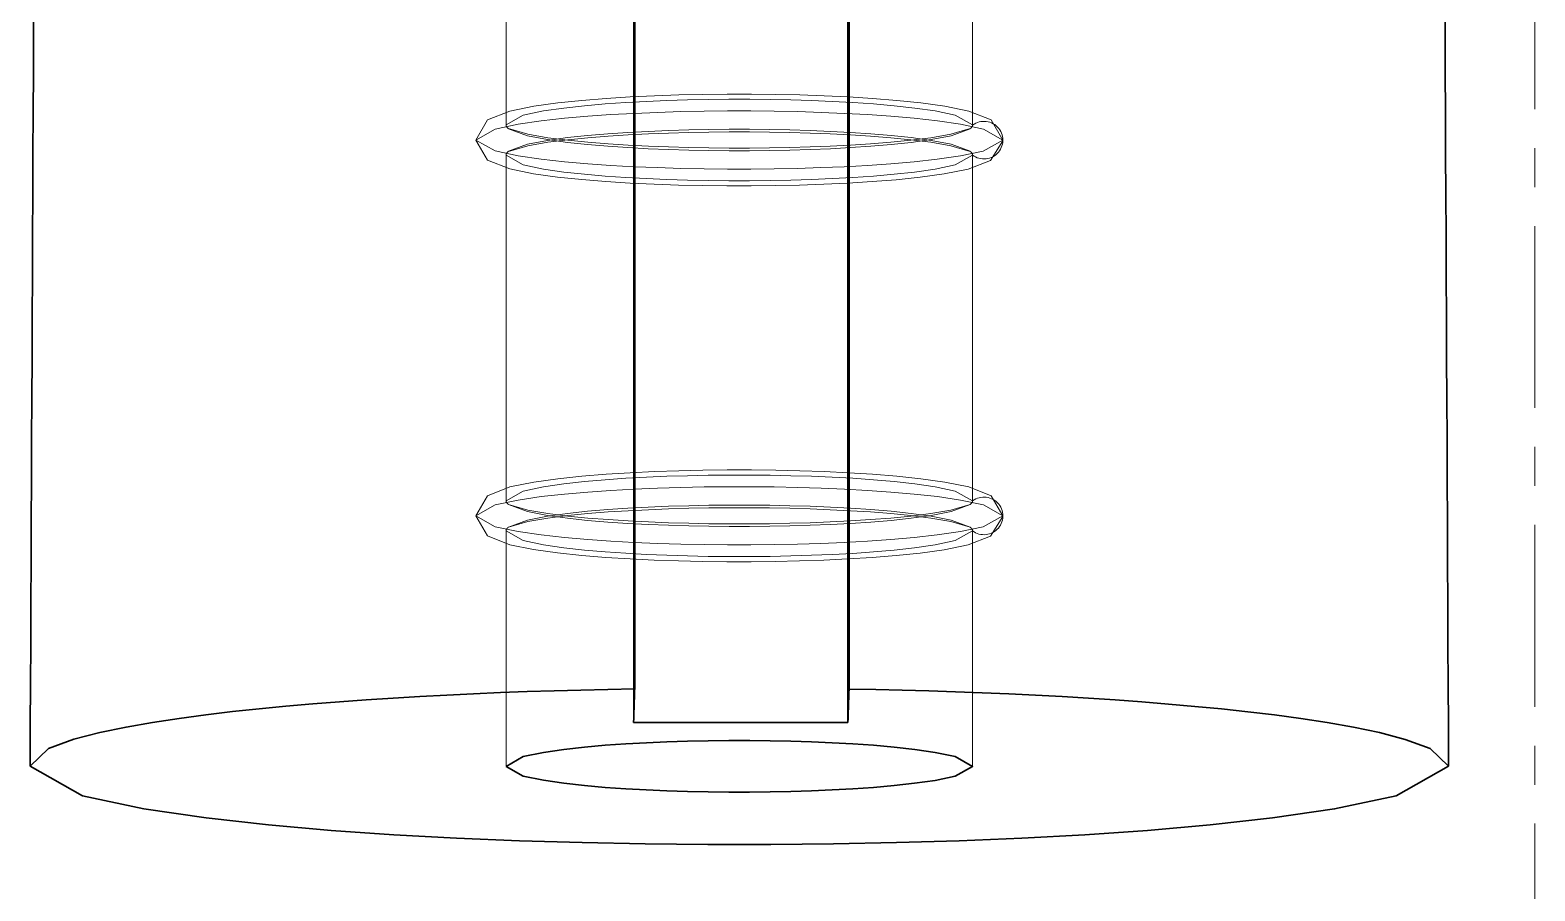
# Model space of a CAD drawing. Header units: millimetres. Extents: x 10 to 410, y 10 to 287.
# Drawn here: x 103.71 to 109.5, y 208.54 to 211.85 of the extents above; entities that cross this region are included whole.
import ezdxf

# ---------------------------------------------------------------- set-up
doc = ezdxf.new("R2010")
doc.units = ezdxf.units.MM
doc.linetypes.add('CENTER', pattern=[1.15, 0.7, -0.15, 0.15, -0.15])
doc.linetypes.add('DASHED', pattern=[0.75, 0.5, -0.25])
for name, color, linetype, lineweight in [('CENTER', 4, 'CENTER', 13), ('HIDDEN', 8, 'DASHED', 18), ('VISIBLE', 7, 'CONTINUOUS', 35)]:
    doc.layers.add(name, color=color, linetype=linetype, lineweight=lineweight)

msp = doc.modelspace()

# ---------------------------------------------------------------- linework, layer by layer
at = {"layer": 'CENTER'}
msp.add_line((109.5, 169), (109.5, 273), dxfattribs=at)
at = {"layer": 'HIDDEN'}
for points in [[(105.5414, 211.4892), (105.5414, 211.568), (105.5414, 211.6468), (105.5414, 211.7256), (105.5414, 211.8045), (105.5414, 211.8833), (105.5414, 211.9621), (105.5414, 212.0409), (105.5414, 212.1198), (105.5414, 212.1986), (105.5414, 212.2774), (105.5414, 212.3562), (105.5414, 212.435), (105.5414, 212.5139), (105.5414, 212.5927), (105.5414, 212.6715), (105.5414, 212.7503), (105.5414, 212.8292), (105.5414, 212.908), (105.5414, 212.9868), (105.5414, 213.0656), (105.5414, 213.1444), (105.5414, 213.2233), (105.5414, 213.3021)], [(107.3364, 211.4892), (107.3364, 211.568), (107.3364, 211.6468), (107.3364, 211.7256), (107.3364, 211.8045), (107.3364, 211.8833), (107.3364, 211.9621), (107.3364, 212.0409), (107.3364, 212.1198), (107.3364, 212.1986), (107.3364, 212.2774), (107.3364, 212.3562), (107.3364, 212.435), (107.3364, 212.5139), (107.3364, 212.5927), (107.3364, 212.6715), (107.3364, 212.7503), (107.3364, 212.8292), (107.3364, 212.908), (107.3364, 212.9868), (107.3364, 213.0656), (107.3364, 213.1444), (107.3364, 213.2233), (107.3364, 213.3021)], [(106.0321, 209.1894), (106.0321, 209.3498), (106.0321, 209.5101), (106.0321, 209.6705), (106.0321, 209.8309), (106.0321, 209.9913), (106.0321, 210.1516), (106.0321, 210.312), (106.0321, 210.4724), (106.0321, 210.6327), (106.0321, 210.7931), (106.0321, 210.9535), (106.0321, 211.1138), (106.0321, 211.2742), (106.0321, 211.4346), (106.0321, 211.595), (106.0321, 211.7553), (106.0321, 211.9157), (106.0321, 212.0761), (106.0321, 212.2364), (106.0321, 212.3968), (106.0321, 212.5572), (106.0321, 212.7175), (106.0321, 212.8779)], [(105.425, 211.4313), (105.4698, 211.5087), (105.5563, 211.5429), (105.6477, 211.5614), (105.7401, 211.5742), (105.8329, 211.5839), (105.926, 211.5914), (106.0191, 211.5972), (106.1123, 211.6016), (106.2056, 211.6048), (106.2989, 211.6068), (106.3922, 211.6079), (106.4855, 211.6079), (106.5789, 211.6068), (106.6722, 211.6048), (106.7654, 211.6016), (106.8586, 211.5972), (106.9518, 211.5914), (107.0448, 211.5839), (107.1376, 211.5742), (107.2301, 211.5614), (107.3215, 211.5429), (107.4079, 211.5087), (107.4528, 211.4313)], [(105.5414, 211.4892), (105.6078, 211.5266), (105.6855, 211.543), (105.7642, 211.5545), (105.8432, 211.5633), (105.9225, 211.5702), (106.0018, 211.5757), (106.0812, 211.5801), (106.1606, 211.5834), (106.2401, 211.5858), (106.3196, 211.5874), (106.3991, 211.5882), (106.4787, 211.5882), (106.5582, 211.5874), (106.6377, 211.5858), (106.7171, 211.5834), (106.7966, 211.5801), (106.876, 211.5757), (106.9553, 211.5702), (107.0345, 211.5633), (107.1136, 211.5545), (107.1922, 211.543), (107.27, 211.5266), (107.3364, 211.4892)], [(105.425, 211.4313), (105.5, 211.4736), (105.5878, 211.4922), (105.6767, 211.5051), (105.766, 211.5151), (105.8555, 211.5229), (105.9451, 211.5291), (106.0348, 211.534), (106.1245, 211.5377), (106.2143, 211.5405), (106.3041, 211.5423), (106.394, 211.5431), (106.4838, 211.5431), (106.5736, 211.5423), (106.6635, 211.5405), (106.7532, 211.5377), (106.843, 211.534), (106.9327, 211.5291), (107.0223, 211.5229), (107.1118, 211.5151), (107.2011, 211.5051), (107.29, 211.4922), (107.3778, 211.4736), (107.4528, 211.4313)], [(105.5513, 211.4745), (105.5507, 211.475), (105.55, 211.4755), (105.5494, 211.476), (105.5488, 211.4765), (105.5482, 211.477), (105.5476, 211.4776), (105.547, 211.4781), (105.5465, 211.4787), (105.5459, 211.4792), (105.5454, 211.4798), (105.5449, 211.4805), (105.5444, 211.4811), (105.5439, 211.4817), (105.5435, 211.4824), (105.5431, 211.4831), (105.5427, 211.4838), (105.5424, 211.4845), (105.5421, 211.4853), (105.5419, 211.486), (105.5417, 211.4868), (105.5415, 211.4876), (105.5414, 211.4884), (105.5414, 211.4892)], [(107.3271, 211.475), (107.2526, 211.4533), (107.176, 211.4402), (107.0988, 211.4305), (107.0215, 211.4228), (106.944, 211.4166), (106.8663, 211.4116), (106.7887, 211.4077), (106.711, 211.4047), (106.6333, 211.4024), (106.5555, 211.401), (106.4778, 211.4003), (106.4, 211.4003), (106.3222, 211.401), (106.2445, 211.4024), (106.1668, 211.4047), (106.0891, 211.4077), (106.0114, 211.4116), (105.9338, 211.4166), (105.8563, 211.4228), (105.7789, 211.4305), (105.7018, 211.4402), (105.6251, 211.4533), (105.5507, 211.475)], [(105.5507, 211.475), (105.5507, 211.4749), (105.5507, 211.4749), (105.5507, 211.4749), (105.5508, 211.4749), (105.5508, 211.4749), (105.5508, 211.4748), (105.5509, 211.4748), (105.5509, 211.4748), (105.5509, 211.4748), (105.5509, 211.4748), (105.551, 211.4747), (105.551, 211.4747), (105.551, 211.4747), (105.551, 211.4747), (105.5511, 211.4747), (105.5511, 211.4746), (105.5511, 211.4746), (105.5512, 211.4746), (105.5512, 211.4746), (105.5512, 211.4746), (105.5512, 211.4745), (105.5513, 211.4745), (105.5513, 211.4745)], [(105.5507, 211.3877), (105.6251, 211.4094), (105.7018, 211.4224), (105.7789, 211.4322), (105.8563, 211.4399), (105.9338, 211.446), (106.0114, 211.451), (106.0891, 211.4549), (106.1668, 211.458), (106.2445, 211.4602), (106.3222, 211.4616), (106.4, 211.4624), (106.4778, 211.4624), (106.5555, 211.4616), (106.6333, 211.4602), (106.711, 211.458), (106.7887, 211.4549), (106.8663, 211.451), (106.9439, 211.446), (107.0215, 211.4399), (107.0988, 211.4322), (107.176, 211.4224), (107.2526, 211.4094), (107.3271, 211.3877)], [(107.3265, 211.4745), (107.2537, 211.4477), (107.1773, 211.4329), (107.1001, 211.4222), (107.0226, 211.4139), (106.945, 211.4074), (106.8672, 211.4021), (106.7894, 211.398), (106.7115, 211.3948), (106.6337, 211.3925), (106.5558, 211.3909), (106.4778, 211.3902), (106.3999, 211.3902), (106.322, 211.3909), (106.2441, 211.3925), (106.1662, 211.3948), (106.0884, 211.398), (106.0105, 211.4021), (105.9328, 211.4074), (105.8552, 211.4139), (105.7777, 211.4222), (105.7005, 211.4329), (105.624, 211.4477), (105.5513, 211.4745)], [(105.5513, 211.3881), (105.624, 211.415), (105.7005, 211.4298), (105.7777, 211.4405), (105.8552, 211.4487), (105.9328, 211.4553), (106.0105, 211.4605), (106.0884, 211.4647), (106.1662, 211.4679), (106.2441, 211.4702), (106.322, 211.4717), (106.3999, 211.4725), (106.4778, 211.4725), (106.5558, 211.4717), (106.6337, 211.4702), (106.7115, 211.4679), (106.7894, 211.4647), (106.8672, 211.4605), (106.945, 211.4553), (107.0226, 211.4487), (107.1001, 211.4405), (107.1773, 211.4298), (107.2537, 211.415), (107.3265, 211.3881)], [(107.3363, 211.4888), (107.3363, 211.488), (107.3362, 211.4873), (107.336, 211.4865), (107.3358, 211.4857), (107.3356, 211.485), (107.3353, 211.4843), (107.3349, 211.4836), (107.3345, 211.4829), (107.3341, 211.4822), (107.3337, 211.4816), (107.3332, 211.4809), (107.3328, 211.4803), (107.3323, 211.4797), (107.3317, 211.4791), (107.3312, 211.4786), (107.3306, 211.478), (107.3301, 211.4775), (107.3295, 211.477), (107.3289, 211.4764), (107.3283, 211.4759), (107.3277, 211.4755), (107.3271, 211.475), (107.3265, 211.4745)], [(107.3265, 211.4745), (107.3265, 211.4745), (107.3265, 211.4745), (107.3265, 211.4746), (107.3266, 211.4746), (107.3266, 211.4746), (107.3266, 211.4746), (107.3266, 211.4746), (107.3267, 211.4747), (107.3267, 211.4747), (107.3267, 211.4747), (107.3268, 211.4747), (107.3268, 211.4747), (107.3268, 211.4748), (107.3268, 211.4748), (107.3269, 211.4748), (107.3269, 211.4748), (107.3269, 211.4748), (107.327, 211.4749), (107.327, 211.4749), (107.327, 211.4749), (107.327, 211.4749), (107.3271, 211.4749), (107.3271, 211.475)], [(107.4528, 211.4309), (107.4524, 211.4379), (107.4514, 211.4448), (107.4497, 211.4516), (107.4474, 211.4582), (107.4445, 211.4645), (107.4409, 211.4705), (107.4368, 211.4762), (107.4321, 211.4814), (107.427, 211.4861), (107.4215, 211.4904), (107.4155, 211.4941), (107.4093, 211.4972), (107.4027, 211.4996), (107.396, 211.5015), (107.3891, 211.5027), (107.3821, 211.5032), (107.3752, 211.5031), (107.3682, 211.5023), (107.3614, 211.5009), (107.3547, 211.4988), (107.3483, 211.496), (107.3421, 211.4927), (107.3363, 211.4888)], [(107.3364, 211.4892), (107.3364, 211.4892), (107.3364, 211.4892), (107.3364, 211.4891), (107.3364, 211.4891), (107.3364, 211.4891), (107.3364, 211.4891), (107.3364, 211.4891), (107.3364, 211.4891), (107.3364, 211.489), (107.3363, 211.489), (107.3363, 211.489), (107.3363, 211.489), (107.3363, 211.489), (107.3363, 211.489), (107.3363, 211.4889), (107.3363, 211.4889), (107.3363, 211.4889), (107.3363, 211.4889), (107.3363, 211.4889), (107.3363, 211.4889), (107.3363, 211.4889), (107.3363, 211.4888), (107.3363, 211.4888)], [(107.4528, 211.4309), (107.3774, 211.389), (107.2896, 211.3704), (107.2007, 211.3575), (107.1114, 211.3476), (107.022, 211.3397), (106.9324, 211.3335), (106.8427, 211.3286), (106.7529, 211.3249), (106.6632, 211.3222), (106.5734, 211.3204), (106.4836, 211.3195), (106.3937, 211.3195), (106.3039, 211.3204), (106.2141, 211.3222), (106.1244, 211.3249), (106.0346, 211.3287), (105.9449, 211.3336), (105.8554, 211.3398), (105.7659, 211.3476), (105.6766, 211.3575), (105.5878, 211.3705), (105.4999, 211.3891), (105.425, 211.4313)], [(105.425, 211.4313), (105.4697, 211.354), (105.556, 211.3198), (105.6473, 211.3013), (105.7396, 211.2885), (105.8323, 211.2788), (105.9252, 211.2713), (106.0183, 211.2655), (106.1114, 211.2611), (106.2045, 211.2579), (106.2977, 211.2558), (106.3909, 211.2548), (106.4841, 211.2548), (106.5773, 211.2558), (106.6705, 211.2578), (106.7636, 211.261), (106.8567, 211.2653), (106.9497, 211.2711), (107.0426, 211.2785), (107.1353, 211.2882), (107.2277, 211.3009), (107.319, 211.3192), (107.4057, 211.3525), (107.4527, 211.4285)], [(107.3363, 211.3731), (107.3421, 211.3693), (107.3481, 211.366), (107.3544, 211.3632), (107.361, 211.3611), (107.3677, 211.3597), (107.3745, 211.3588), (107.3814, 211.3586), (107.3883, 211.3591), (107.3951, 211.3602), (107.4017, 211.3619), (107.4082, 211.3643), (107.4144, 211.3672), (107.4203, 211.3707), (107.4259, 211.3748), (107.431, 211.3794), (107.4357, 211.3844), (107.4399, 211.3899), (107.4436, 211.3957), (107.4466, 211.4019), (107.4491, 211.4083), (107.451, 211.4149), (107.4522, 211.4217), (107.4527, 211.4285)], [(107.4527, 211.4285), (107.4527, 211.4287), (107.4527, 211.4288), (107.4527, 211.4289), (107.4527, 211.429), (107.4528, 211.4291), (107.4528, 211.4293), (107.4528, 211.4294), (107.4528, 211.4295), (107.4528, 211.4296), (107.4528, 211.4298), (107.4528, 211.4299), (107.4528, 211.43), (107.4528, 211.4301), (107.4528, 211.4302), (107.4528, 211.4304), (107.4528, 211.4305), (107.4528, 211.4306), (107.4528, 211.4307), (107.4528, 211.4308), (107.4528, 211.431), (107.4528, 211.4311), (107.4528, 211.4312), (107.4528, 211.4313)], [(107.4527, 211.4285), (107.4527, 211.4286), (107.4527, 211.4288), (107.4527, 211.4289), (107.4527, 211.429), (107.4528, 211.4291), (107.4528, 211.4292), (107.4528, 211.4293), (107.4528, 211.4294), (107.4528, 211.4295), (107.4528, 211.4296), (107.4528, 211.4297), (107.4528, 211.4298), (107.4528, 211.4299), (107.4528, 211.43), (107.4528, 211.4301), (107.4528, 211.4302), (107.4528, 211.4303), (107.4528, 211.4304), (107.4528, 211.4305), (107.4528, 211.4306), (107.4528, 211.4307), (107.4528, 211.4308), (107.4528, 211.4309)], [(107.4528, 211.4313), (107.4528, 211.4313), (107.4528, 211.4313), (107.4528, 211.4313), (107.4528, 211.4313), (107.4528, 211.4312), (107.4528, 211.4312), (107.4528, 211.4312), (107.4528, 211.4312), (107.4528, 211.4312), (107.4528, 211.4311), (107.4528, 211.4311), (107.4528, 211.4311), (107.4528, 211.4311), (107.4528, 211.4311), (107.4528, 211.4311), (107.4528, 211.431), (107.4528, 211.431), (107.4528, 211.431), (107.4528, 211.431), (107.4528, 211.431), (107.4528, 211.431), (107.4528, 211.4309), (107.4528, 211.4309)], [(105.5414, 211.3735), (105.5414, 211.3743), (105.5415, 211.3751), (105.5417, 211.3758), (105.5419, 211.3766), (105.5421, 211.3774), (105.5424, 211.3781), (105.5427, 211.3788), (105.5431, 211.3795), (105.5435, 211.3802), (105.5439, 211.3809), (105.5444, 211.3816), (105.5449, 211.3822), (105.5454, 211.3828), (105.5459, 211.3834), (105.5465, 211.384), (105.547, 211.3845), (105.5476, 211.3851), (105.5482, 211.3856), (105.5488, 211.3862), (105.5494, 211.3867), (105.55, 211.3872), (105.5507, 211.3877), (105.5513, 211.3881)], [(107.3363, 211.3731), (107.2696, 211.336), (107.1919, 211.3196), (107.1132, 211.3081), (107.0342, 211.2993), (106.955, 211.2924), (106.8757, 211.2869), (106.7963, 211.2826), (106.7169, 211.2793), (106.6374, 211.2768), (106.5579, 211.2753), (106.4784, 211.2745), (106.3989, 211.2745), (106.3194, 211.2753), (106.2399, 211.2768), (106.1605, 211.2793), (106.081, 211.2826), (106.0017, 211.2869), (105.9224, 211.2924), (105.8432, 211.2994), (105.7641, 211.3081), (105.6855, 211.3196), (105.6077, 211.3361), (105.5414, 211.3735)], [(105.5414, 210.0427), (105.5414, 210.1006), (105.5414, 210.1584), (105.5414, 210.2163), (105.5414, 210.2741), (105.5414, 210.332), (105.5414, 210.3899), (105.5414, 210.4477), (105.5414, 210.5056), (105.5414, 210.5634), (105.5414, 210.6213), (105.5414, 210.6792), (105.5414, 210.737), (105.5414, 210.7949), (105.5414, 210.8527), (105.5414, 210.9106), (105.5414, 210.9685), (105.5414, 211.0263), (105.5414, 211.0842), (105.5414, 211.142), (105.5414, 211.1999), (105.5414, 211.2577), (105.5414, 211.3156), (105.5414, 211.3735)], [(105.5513, 211.3881), (105.5513, 211.3881), (105.5512, 211.3881), (105.5512, 211.3881), (105.5512, 211.3881), (105.5512, 211.388), (105.5511, 211.388), (105.5511, 211.388), (105.5511, 211.388), (105.551, 211.388), (105.551, 211.3879), (105.551, 211.3879), (105.551, 211.3879), (105.5509, 211.3879), (105.5509, 211.3879), (105.5509, 211.3878), (105.5509, 211.3878), (105.5508, 211.3878), (105.5508, 211.3878), (105.5508, 211.3878), (105.5507, 211.3877), (105.5507, 211.3877), (105.5507, 211.3877), (105.5507, 211.3877)], [(107.3265, 211.3881), (107.3271, 211.3877), (107.3277, 211.3872), (107.3283, 211.3867), (107.329, 211.3862), (107.3296, 211.3856), (107.3301, 211.3851), (107.3307, 211.3845), (107.3313, 211.384), (107.3318, 211.3834), (107.3324, 211.3828), (107.3329, 211.3822), (107.3334, 211.3816), (107.3338, 211.3809), (107.3343, 211.3802), (107.3347, 211.3795), (107.335, 211.3788), (107.3354, 211.3781), (107.3357, 211.3774), (107.3359, 211.3766), (107.3361, 211.3758), (107.3362, 211.3751), (107.3363, 211.3743), (107.3364, 211.3735)], [(107.3271, 211.3877), (107.3271, 211.3877), (107.327, 211.3877), (107.327, 211.3877), (107.327, 211.3878), (107.327, 211.3878), (107.3269, 211.3878), (107.3269, 211.3878), (107.3269, 211.3878), (107.3268, 211.3879), (107.3268, 211.3879), (107.3268, 211.3879), (107.3268, 211.3879), (107.3267, 211.3879), (107.3267, 211.388), (107.3267, 211.388), (107.3266, 211.388), (107.3266, 211.388), (107.3266, 211.388), (107.3266, 211.3881), (107.3265, 211.3881), (107.3265, 211.3881), (107.3265, 211.3881), (107.3265, 211.3881)], [(107.3364, 211.3735), (107.3364, 211.3734), (107.3364, 211.3734), (107.3364, 211.3734), (107.3364, 211.3734), (107.3364, 211.3734), (107.3364, 211.3734), (107.3364, 211.3734), (107.3364, 211.3733), (107.3364, 211.3733), (107.3363, 211.3733), (107.3363, 211.3733), (107.3363, 211.3733), (107.3363, 211.3733), (107.3363, 211.3732), (107.3363, 211.3732), (107.3363, 211.3732), (107.3363, 211.3732), (107.3363, 211.3732), (107.3363, 211.3732), (107.3363, 211.3732), (107.3363, 211.3731), (107.3363, 211.3731), (107.3363, 211.3731)], [(107.3364, 210.0427), (107.3364, 210.1006), (107.3364, 210.1584), (107.3364, 210.2163), (107.3364, 210.2741), (107.3364, 210.332), (107.3364, 210.3899), (107.3364, 210.4477), (107.3364, 210.5056), (107.3364, 210.5634), (107.3364, 210.6213), (107.3364, 210.6792), (107.3364, 210.737), (107.3364, 210.7949), (107.3364, 210.8527), (107.3364, 210.9106), (107.3364, 210.9685), (107.3364, 211.0263), (107.3364, 211.0842), (107.3364, 211.142), (107.3364, 211.1999), (107.3364, 211.2577), (107.3364, 211.3156), (107.3364, 211.3735)], [(105.425, 209.9849), (105.4698, 210.0623), (105.5563, 210.0964), (105.6477, 210.1149), (105.7401, 210.1277), (105.8329, 210.1374), (105.926, 210.1449), (106.0191, 210.1507), (106.1123, 210.1551), (106.2056, 210.1583), (106.2989, 210.1604), (106.3922, 210.1614), (106.4855, 210.1614), (106.5789, 210.1604), (106.6722, 210.1583), (106.7654, 210.1551), (106.8586, 210.1507), (106.9518, 210.1449), (107.0448, 210.1374), (107.1376, 210.1277), (107.2301, 210.1149), (107.3215, 210.0964), (107.4079, 210.0623), (107.4528, 209.9849)], [(105.5414, 210.0427), (105.6078, 210.0801), (105.6855, 210.0966), (105.7642, 210.1081), (105.8432, 210.1168), (105.9225, 210.1237), (106.0018, 210.1292), (106.0812, 210.1336), (106.1606, 210.1369), (106.2401, 210.1393), (106.3196, 210.1409), (106.3991, 210.1417), (106.4787, 210.1417), (106.5582, 210.1409), (106.6377, 210.1393), (106.7171, 210.1369), (106.7966, 210.1336), (106.876, 210.1292), (106.9553, 210.1237), (107.0345, 210.1168), (107.1136, 210.108), (107.1922, 210.0966), (107.27, 210.0801), (107.3364, 210.0427)], [(105.425, 209.9849), (105.5, 210.0271), (105.5878, 210.0457), (105.6767, 210.0587), (105.766, 210.0686), (105.8555, 210.0764), (105.9451, 210.0826), (106.0348, 210.0875), (106.1245, 210.0913), (106.2143, 210.094), (106.3041, 210.0958), (106.394, 210.0967), (106.4838, 210.0967), (106.5736, 210.0958), (106.6635, 210.094), (106.7532, 210.0913), (106.843, 210.0875), (106.9327, 210.0826), (107.0223, 210.0764), (107.1118, 210.0686), (107.2011, 210.0587), (107.29, 210.0457), (107.3778, 210.0271), (107.4528, 209.9849)], [(105.5513, 210.028), (105.5507, 210.0285), (105.55, 210.029), (105.5494, 210.0295), (105.5488, 210.03), (105.5482, 210.0305), (105.5476, 210.0311), (105.547, 210.0316), (105.5465, 210.0322), (105.5459, 210.0328), (105.5454, 210.0334), (105.5449, 210.034), (105.5444, 210.0346), (105.5439, 210.0353), (105.5435, 210.0359), (105.5431, 210.0366), (105.5427, 210.0373), (105.5424, 210.0381), (105.5421, 210.0388), (105.5419, 210.0396), (105.5417, 210.0403), (105.5415, 210.0411), (105.5414, 210.0419), (105.5414, 210.0427)], [(107.3271, 210.0285), (107.2526, 210.0068), (107.176, 209.9937), (107.0988, 209.984), (107.0215, 209.9763), (106.944, 209.9701), (106.8663, 209.9652), (106.7887, 209.9612), (106.711, 209.9582), (106.6333, 209.956), (106.5555, 209.9545), (106.4778, 209.9538), (106.4, 209.9538), (106.3222, 209.9545), (106.2445, 209.956), (106.1668, 209.9582), (106.0891, 209.9612), (106.0114, 209.9652), (105.9338, 209.9701), (105.8563, 209.9763), (105.7789, 209.984), (105.7018, 209.9937), (105.6251, 210.0068), (105.5507, 210.0285)], [(105.5507, 210.0285), (105.5507, 210.0285), (105.5507, 210.0284), (105.5507, 210.0284), (105.5508, 210.0284), (105.5508, 210.0284), (105.5508, 210.0284), (105.5509, 210.0284), (105.5509, 210.0283), (105.5509, 210.0283), (105.5509, 210.0283), (105.551, 210.0283), (105.551, 210.0283), (105.551, 210.0282), (105.551, 210.0282), (105.5511, 210.0282), (105.5511, 210.0282), (105.5511, 210.0282), (105.5512, 210.0281), (105.5512, 210.0281), (105.5512, 210.0281), (105.5512, 210.0281), (105.5513, 210.0281), (105.5513, 210.028)], [(105.5507, 209.9412), (105.6251, 209.9629), (105.7018, 209.976), (105.7789, 209.9857), (105.8563, 209.9934), (105.9338, 209.9996), (106.0114, 210.0045), (106.0891, 210.0085), (106.1668, 210.0115), (106.2445, 210.0137), (106.3222, 210.0152), (106.4, 210.0159), (106.4778, 210.0159), (106.5555, 210.0152), (106.6333, 210.0137), (106.711, 210.0115), (106.7887, 210.0085), (106.8663, 210.0045), (106.9439, 209.9996), (107.0215, 209.9934), (107.0988, 209.9857), (107.176, 209.976), (107.2526, 209.9629), (107.3271, 209.9412)], [(107.3265, 210.028), (107.2537, 210.0012), (107.1773, 209.9864), (107.1001, 209.9757), (107.0226, 209.9674), (106.945, 209.9609), (106.8672, 209.9556), (106.7894, 209.9515), (106.7115, 209.9483), (106.6337, 209.946), (106.5558, 209.9445), (106.4778, 209.9437), (106.3999, 209.9437), (106.322, 209.9445), (106.2441, 209.946), (106.1662, 209.9483), (106.0884, 209.9515), (106.0105, 209.9556), (105.9328, 209.9609), (105.8552, 209.9674), (105.7777, 209.9757), (105.7005, 209.9864), (105.624, 210.0012), (105.5513, 210.028)], [(105.5513, 209.9417), (105.624, 209.9685), (105.7005, 209.9833), (105.7777, 209.994), (105.8552, 210.0023), (105.9328, 210.0088), (106.0105, 210.0141), (106.0884, 210.0182), (106.1662, 210.0214), (106.2441, 210.0237), (106.322, 210.0252), (106.3999, 210.026), (106.4778, 210.026), (106.5558, 210.0252), (106.6337, 210.0237), (106.7115, 210.0214), (106.7894, 210.0182), (106.8672, 210.0141), (106.945, 210.0088), (107.0226, 210.0023), (107.1001, 209.994), (107.1773, 209.9833), (107.2537, 209.9685), (107.3265, 209.9417)], [(107.3363, 210.0423), (107.3363, 210.0416), (107.3362, 210.0408), (107.336, 210.04), (107.3358, 210.0393), (107.3356, 210.0385), (107.3353, 210.0378), (107.3349, 210.0371), (107.3345, 210.0364), (107.3341, 210.0358), (107.3337, 210.0351), (107.3332, 210.0345), (107.3328, 210.0339), (107.3323, 210.0333), (107.3317, 210.0327), (107.3312, 210.0321), (107.3306, 210.0316), (107.3301, 210.031), (107.3295, 210.0305), (107.3289, 210.03), (107.3283, 210.0295), (107.3277, 210.029), (107.3271, 210.0285), (107.3265, 210.028)], [(107.3265, 210.028), (107.3265, 210.0281), (107.3265, 210.0281), (107.3265, 210.0281), (107.3266, 210.0281), (107.3266, 210.0281), (107.3266, 210.0282), (107.3266, 210.0282), (107.3267, 210.0282), (107.3267, 210.0282), (107.3267, 210.0282), (107.3268, 210.0283), (107.3268, 210.0283), (107.3268, 210.0283), (107.3268, 210.0283), (107.3269, 210.0283), (107.3269, 210.0284), (107.3269, 210.0284), (107.327, 210.0284), (107.327, 210.0284), (107.327, 210.0284), (107.327, 210.0284), (107.3271, 210.0285), (107.3271, 210.0285)], [(107.4528, 209.9844), (107.4524, 209.9914), (107.4514, 209.9983), (107.4497, 210.0051), (107.4474, 210.0117), (107.4445, 210.018), (107.4409, 210.024), (107.4368, 210.0297), (107.4321, 210.0349), (107.427, 210.0397), (107.4215, 210.0439), (107.4155, 210.0476), (107.4093, 210.0507), (107.4027, 210.0532), (107.396, 210.055), (107.3891, 210.0562), (107.3821, 210.0568), (107.3752, 210.0566), (107.3682, 210.0558), (107.3614, 210.0544), (107.3547, 210.0523), (107.3483, 210.0496), (107.3421, 210.0462), (107.3363, 210.0423)], [(107.3364, 210.0427), (107.3364, 210.0427), (107.3364, 210.0427), (107.3364, 210.0427), (107.3364, 210.0426), (107.3364, 210.0426), (107.3364, 210.0426), (107.3364, 210.0426), (107.3364, 210.0426), (107.3364, 210.0426), (107.3363, 210.0426), (107.3363, 210.0425), (107.3363, 210.0425), (107.3363, 210.0425), (107.3363, 210.0425), (107.3363, 210.0425), (107.3363, 210.0425), (107.3363, 210.0424), (107.3363, 210.0424), (107.3363, 210.0424), (107.3363, 210.0424), (107.3363, 210.0424), (107.3363, 210.0424), (107.3363, 210.0423)], [(107.4528, 209.9844), (107.3774, 209.9425), (107.2896, 209.9239), (107.2007, 209.911), (107.1114, 209.9011), (107.022, 209.8933), (106.9324, 209.8871), (106.8427, 209.8822), (106.7529, 209.8784), (106.6632, 209.8757), (106.5734, 209.8739), (106.4836, 209.873), (106.3937, 209.873), (106.3039, 209.8739), (106.2141, 209.8757), (106.1244, 209.8784), (106.0346, 209.8822), (105.9449, 209.8871), (105.8554, 209.8933), (105.7659, 209.9011), (105.6766, 209.911), (105.5878, 209.924), (105.4999, 209.9426), (105.425, 209.9849)], [(105.425, 209.9849), (105.4697, 209.9075), (105.556, 209.8734), (105.6473, 209.8549), (105.7396, 209.842), (105.8323, 209.8323), (105.9252, 209.8248), (106.0183, 209.819), (106.1114, 209.8146), (106.2045, 209.8114), (106.2977, 209.8093), (106.3909, 209.8083), (106.4841, 209.8083), (106.5773, 209.8093), (106.6705, 209.8113), (106.7636, 209.8145), (106.8567, 209.8189), (106.9497, 209.8246), (107.0426, 209.8321), (107.1353, 209.8417), (107.2277, 209.8544), (107.319, 209.8727), (107.4057, 209.906), (107.4527, 209.9821)], [(107.3363, 209.9266), (107.3421, 209.9228), (107.3481, 209.9195), (107.3544, 209.9168), (107.361, 209.9147), (107.3677, 209.9132), (107.3745, 209.9124), (107.3814, 209.9122), (107.3883, 209.9126), (107.3951, 209.9137), (107.4017, 209.9154), (107.4082, 209.9178), (107.4144, 209.9207), (107.4203, 209.9243), (107.4259, 209.9283), (107.431, 209.9329), (107.4357, 209.9379), (107.4399, 209.9434), (107.4436, 209.9492), (107.4466, 209.9554), (107.4491, 209.9618), (107.451, 209.9684), (107.4522, 209.9752), (107.4527, 209.9821)], [(107.4527, 209.9821), (107.4527, 209.9822), (107.4527, 209.9823), (107.4527, 209.9824), (107.4527, 209.9826), (107.4528, 209.9827), (107.4528, 209.9828), (107.4528, 209.9829), (107.4528, 209.983), (107.4528, 209.9832), (107.4528, 209.9833), (107.4528, 209.9834), (107.4528, 209.9835), (107.4528, 209.9836), (107.4528, 209.9838), (107.4528, 209.9839), (107.4528, 209.984), (107.4528, 209.9841), (107.4528, 209.9842), (107.4528, 209.9844), (107.4528, 209.9845), (107.4528, 209.9846), (107.4528, 209.9847), (107.4528, 209.9849)], [(107.4527, 209.9821), (107.4527, 209.9822), (107.4527, 209.9823), (107.4527, 209.9824), (107.4527, 209.9825), (107.4528, 209.9826), (107.4528, 209.9827), (107.4528, 209.9828), (107.4528, 209.9829), (107.4528, 209.983), (107.4528, 209.9831), (107.4528, 209.9832), (107.4528, 209.9833), (107.4528, 209.9834), (107.4528, 209.9835), (107.4528, 209.9836), (107.4528, 209.9837), (107.4528, 209.9838), (107.4528, 209.9839), (107.4528, 209.984), (107.4528, 209.9841), (107.4528, 209.9842), (107.4528, 209.9843), (107.4528, 209.9844)], [(107.4528, 209.9849), (107.4528, 209.9848), (107.4528, 209.9848), (107.4528, 209.9848), (107.4528, 209.9848), (107.4528, 209.9848), (107.4528, 209.9847), (107.4528, 209.9847), (107.4528, 209.9847), (107.4528, 209.9847), (107.4528, 209.9847), (107.4528, 209.9847), (107.4528, 209.9846), (107.4528, 209.9846), (107.4528, 209.9846), (107.4528, 209.9846), (107.4528, 209.9846), (107.4528, 209.9845), (107.4528, 209.9845), (107.4528, 209.9845), (107.4528, 209.9845), (107.4528, 209.9845), (107.4528, 209.9845), (107.4528, 209.9844)], [(105.5414, 209.927), (105.5414, 209.9278), (105.5415, 209.9286), (105.5417, 209.9294), (105.5419, 209.9301), (105.5421, 209.9309), (105.5424, 209.9316), (105.5427, 209.9324), (105.5431, 209.9331), (105.5435, 209.9338), (105.5439, 209.9344), (105.5444, 209.9351), (105.5449, 209.9357), (105.5454, 209.9363), (105.5459, 209.9369), (105.5465, 209.9375), (105.547, 209.9381), (105.5476, 209.9386), (105.5482, 209.9392), (105.5488, 209.9397), (105.5494, 209.9402), (105.55, 209.9407), (105.5507, 209.9412), (105.5513, 209.9417)], [(107.3363, 209.9266), (107.2696, 209.8895), (107.1919, 209.8731), (107.1132, 209.8616), (107.0342, 209.8528), (106.955, 209.8459), (106.8757, 209.8404), (106.7963, 209.8361), (106.7169, 209.8328), (106.6374, 209.8304), (106.5579, 209.8288), (106.4784, 209.828), (106.3989, 209.828), (106.3194, 209.8288), (106.2399, 209.8304), (106.1605, 209.8328), (106.081, 209.8361), (106.0017, 209.8405), (105.9224, 209.846), (105.8432, 209.8529), (105.7641, 209.8617), (105.6855, 209.8731), (105.6077, 209.8896), (105.5414, 209.927)], [(105.5414, 209.0205), (105.5414, 209.0599), (105.5414, 209.0994), (105.5414, 209.1388), (105.5414, 209.1782), (105.5414, 209.2176), (105.5414, 209.257), (105.5414, 209.2964), (105.5414, 209.3358), (105.5414, 209.3752), (105.5414, 209.4146), (105.5414, 209.4541), (105.5414, 209.4935), (105.5414, 209.5329), (105.5414, 209.5723), (105.5414, 209.6117), (105.5414, 209.6511), (105.5414, 209.6905), (105.5414, 209.7299), (105.5414, 209.7693), (105.5414, 209.8088), (105.5414, 209.8482), (105.5414, 209.8876), (105.5414, 209.927)], [(105.5513, 209.9417), (105.5513, 209.9416), (105.5512, 209.9416), (105.5512, 209.9416), (105.5512, 209.9416), (105.5512, 209.9416), (105.5511, 209.9415), (105.5511, 209.9415), (105.5511, 209.9415), (105.551, 209.9415), (105.551, 209.9415), (105.551, 209.9414), (105.551, 209.9414), (105.5509, 209.9414), (105.5509, 209.9414), (105.5509, 209.9414), (105.5509, 209.9413), (105.5508, 209.9413), (105.5508, 209.9413), (105.5508, 209.9413), (105.5507, 209.9413), (105.5507, 209.9413), (105.5507, 209.9412), (105.5507, 209.9412)], [(107.3265, 209.9417), (107.3271, 209.9412), (107.3277, 209.9407), (107.3283, 209.9402), (107.329, 209.9397), (107.3296, 209.9392), (107.3301, 209.9386), (107.3307, 209.9381), (107.3313, 209.9375), (107.3318, 209.9369), (107.3324, 209.9363), (107.3329, 209.9357), (107.3334, 209.9351), (107.3338, 209.9344), (107.3343, 209.9338), (107.3347, 209.9331), (107.335, 209.9324), (107.3354, 209.9316), (107.3357, 209.9309), (107.3359, 209.9301), (107.3361, 209.9294), (107.3362, 209.9286), (107.3363, 209.9278), (107.3364, 209.927)], [(107.3271, 209.9412), (107.3271, 209.9412), (107.327, 209.9413), (107.327, 209.9413), (107.327, 209.9413), (107.327, 209.9413), (107.3269, 209.9413), (107.3269, 209.9413), (107.3269, 209.9414), (107.3268, 209.9414), (107.3268, 209.9414), (107.3268, 209.9414), (107.3268, 209.9414), (107.3267, 209.9415), (107.3267, 209.9415), (107.3267, 209.9415), (107.3266, 209.9415), (107.3266, 209.9415), (107.3266, 209.9416), (107.3266, 209.9416), (107.3265, 209.9416), (107.3265, 209.9416), (107.3265, 209.9416), (107.3265, 209.9417)], [(107.3364, 209.927), (107.3364, 209.927), (107.3364, 209.927), (107.3364, 209.9269), (107.3364, 209.9269), (107.3364, 209.9269), (107.3364, 209.9269), (107.3364, 209.9269), (107.3364, 209.9269), (107.3364, 209.9269), (107.3363, 209.9268), (107.3363, 209.9268), (107.3363, 209.9268), (107.3363, 209.9268), (107.3363, 209.9268), (107.3363, 209.9268), (107.3363, 209.9267), (107.3363, 209.9267), (107.3363, 209.9267), (107.3363, 209.9267), (107.3363, 209.9267), (107.3363, 209.9267), (107.3363, 209.9266), (107.3363, 209.9266)], [(107.3364, 209.0205), (107.3364, 209.0599), (107.3364, 209.0994), (107.3364, 209.1388), (107.3364, 209.1782), (107.3364, 209.2176), (107.3364, 209.257), (107.3364, 209.2964), (107.3364, 209.3358), (107.3364, 209.3752), (107.3364, 209.4146), (107.3364, 209.4541), (107.3364, 209.4935), (107.3364, 209.5329), (107.3364, 209.5723), (107.3364, 209.6117), (107.3364, 209.6511), (107.3364, 209.6905), (107.3364, 209.7299), (107.3364, 209.7693), (107.3364, 209.8088), (107.3364, 209.8482), (107.3364, 209.8876), (107.3364, 209.927)]]:
    msp.add_lwpolyline(points, dxfattribs=at)
at = {"layer": 'VISIBLE'}
for points in [[(106.0363, 212.9328), (106.0363, 212.7756), (106.0363, 212.6185), (106.0363, 212.4614), (106.0363, 212.3042), (106.0363, 212.1471), (106.0363, 211.9899), (106.0363, 211.8328), (106.0363, 211.6756), (106.0363, 211.5185), (106.0363, 211.3614), (106.0363, 211.2042), (106.0363, 211.0471), (106.0363, 210.8899), (106.0363, 210.7328), (106.0363, 210.5756), (106.0363, 210.4185), (106.0363, 210.2614), (106.0363, 210.1042), (106.0363, 209.9471), (106.0363, 209.7899), (106.0363, 209.6328), (106.0363, 209.4756), (106.0363, 209.3185)], [(106.861, 212.9325), (106.861, 212.7753), (106.861, 212.6182), (106.861, 212.461), (106.861, 212.3039), (106.861, 212.1467), (106.861, 211.9896), (106.861, 211.8325), (106.861, 211.6753), (106.861, 211.5182), (106.861, 211.361), (106.861, 211.2039), (106.861, 211.0467), (106.861, 210.8896), (106.861, 210.7325), (106.861, 210.5753), (106.861, 210.4182), (106.861, 210.261), (106.861, 210.1039), (106.861, 209.9467), (106.861, 209.7896), (106.861, 209.6325), (106.8611, 209.4753), (106.8611, 209.3182)], [(106.8568, 209.1891), (106.8568, 209.3494), (106.8568, 209.5098), (106.8568, 209.6702), (106.8568, 209.8306), (106.8568, 209.9909), (106.8568, 210.1513), (106.8568, 210.3117), (106.8568, 210.472), (106.8568, 210.6324), (106.8568, 210.7928), (106.8568, 210.9531), (106.8568, 211.1135), (106.8568, 211.2739), (106.8568, 211.4343), (106.8568, 211.5946), (106.8568, 211.755), (106.8568, 211.9154), (106.8568, 212.0757), (106.8568, 212.2361), (106.8568, 212.3965), (106.8568, 212.5568), (106.8568, 212.7172), (106.8568, 212.8776)], [(103.727, 212.6369), (103.7263, 212.4796), (103.7256, 212.3224), (103.7248, 212.1652), (103.7241, 212.008), (103.7233, 211.8507), (103.7226, 211.6935), (103.7219, 211.5363), (103.7211, 211.3791), (103.7204, 211.2218), (103.7197, 211.0646), (103.7189, 210.9074), (103.7182, 210.7502), (103.7174, 210.5929), (103.7167, 210.4357), (103.716, 210.2785), (103.7152, 210.1213), (103.7145, 209.964), (103.7138, 209.8068), (103.713, 209.6496), (103.7123, 209.4924), (103.7115, 209.3351), (103.7108, 209.1779), (103.7101, 209.0207)], [(109.1507, 212.6369), (109.1514, 212.4796), (109.1522, 212.3224), (109.1529, 212.1652), (109.1537, 212.008), (109.1544, 211.8507), (109.1551, 211.6935), (109.1559, 211.5363), (109.1566, 211.3791), (109.1574, 211.2218), (109.1581, 211.0646), (109.1588, 210.9074), (109.1596, 210.7502), (109.1603, 210.5929), (109.161, 210.4357), (109.1618, 210.2785), (109.1625, 210.1213), (109.1633, 209.964), (109.164, 209.8068), (109.1647, 209.6496), (109.1655, 209.4924), (109.1662, 209.3351), (109.167, 209.1779), (109.1677, 209.0207)], [(103.7101, 209.0207), (103.7814, 209.089), (103.8783, 209.1247), (103.9784, 209.1508), (104.0795, 209.1719), (104.1814, 209.1898), (104.2836, 209.2053), (104.386, 209.219), (104.4887, 209.2313), (104.5915, 209.2423), (104.6944, 209.2522), (104.7974, 209.2612), (104.9004, 209.2694), (105.0035, 209.2768), (105.1067, 209.2835), (105.2099, 209.2895), (105.3131, 209.295), (105.4164, 209.2999), (105.5197, 209.3042), (105.623, 209.308), (105.7263, 209.3113), (105.8296, 209.3142), (105.933, 209.3166), (106.0363, 209.3185)], [(106.0363, 209.3185), (106.0362, 209.3129), (106.036, 209.3073), (106.0358, 209.3017), (106.0356, 209.2961), (106.0354, 209.2904), (106.0352, 209.2848), (106.0351, 209.2792), (106.0349, 209.2736), (106.0347, 209.268), (106.0345, 209.2624), (106.0343, 209.2568), (106.0341, 209.2512), (106.0339, 209.2455), (106.0338, 209.2399), (106.0336, 209.2343), (106.0334, 209.2287), (106.0332, 209.2231), (106.033, 209.2175), (106.0328, 209.2119), (106.0326, 209.2062), (106.0325, 209.2006), (106.0323, 209.195), (106.0321, 209.1894)], [(106.8611, 209.3182), (106.8609, 209.3126), (106.8607, 209.3069), (106.8605, 209.3013), (106.8603, 209.2957), (106.8601, 209.2901), (106.8599, 209.2845), (106.8598, 209.2789), (106.8596, 209.2733), (106.8594, 209.2677), (106.8592, 209.262), (106.859, 209.2564), (106.8588, 209.2508), (106.8586, 209.2452), (106.8585, 209.2396), (106.8583, 209.234), (106.8581, 209.2284), (106.8579, 209.2228), (106.8577, 209.2171), (106.8575, 209.2115), (106.8573, 209.2059), (106.8572, 209.2003), (106.857, 209.1947), (106.8568, 209.1891)], [(106.8611, 209.3182), (106.9636, 209.3162), (107.0661, 209.3137), (107.1685, 209.3108), (107.271, 209.3075), (107.3735, 209.3036), (107.4759, 209.2992), (107.5783, 209.2943), (107.6807, 209.2888), (107.783, 209.2827), (107.8853, 209.276), (107.9876, 209.2686), (108.0898, 209.2604), (108.1919, 209.2514), (108.2939, 209.2415), (108.3959, 209.2305), (108.4977, 209.2183), (108.5993, 209.2046), (108.7006, 209.1891), (108.8016, 209.1713), (108.9019, 209.1502), (109.001, 209.1242), (109.0971, 209.0886), (109.1677, 209.0207)], [(106.8568, 209.1891), (106.8209, 209.1891), (106.7851, 209.1891), (106.7492, 209.1891), (106.7134, 209.1891), (106.6775, 209.1892), (106.6417, 209.1892), (106.6058, 209.1892), (106.5699, 209.1892), (106.5341, 209.1892), (106.4982, 209.1892), (106.4624, 209.1892), (106.4265, 209.1893), (106.3907, 209.1893), (106.3548, 209.1893), (106.3189, 209.1893), (106.2831, 209.1893), (106.2472, 209.1893), (106.2114, 209.1893), (106.1755, 209.1894), (106.1397, 209.1894), (106.1038, 209.1894), (106.0679, 209.1894), (106.0321, 209.1894)], [(105.5414, 209.0205), (105.6078, 209.0579), (105.6855, 209.0744), (105.7642, 209.0859), (105.8432, 209.0947), (105.9225, 209.1016), (106.0018, 209.1071), (106.0812, 209.1114), (106.1606, 209.1147), (106.2401, 209.1172), (106.3196, 209.1187), (106.3991, 209.1195), (106.4787, 209.1195), (106.5582, 209.1187), (106.6377, 209.1172), (106.7171, 209.1147), (106.7966, 209.1114), (106.876, 209.1071), (106.9553, 209.1016), (107.0345, 209.0947), (107.1136, 209.0859), (107.1922, 209.0744), (107.27, 209.0579), (107.3364, 209.0205)], [(109.1677, 209.0207), (108.966, 208.9069), (108.7295, 208.8568), (108.4903, 208.8219), (108.25, 208.7952), (108.0091, 208.7741), (107.7679, 208.7574), (107.5265, 208.7442), (107.2849, 208.7341), (107.0432, 208.7268), (106.8015, 208.7219), (106.5597, 208.7196), (106.3179, 208.7196), (106.0761, 208.7219), (105.8344, 208.7268), (105.5927, 208.7341), (105.3512, 208.7442), (105.1097, 208.7574), (104.8685, 208.7742), (104.6277, 208.7952), (104.3874, 208.8219), (104.1481, 208.8568), (103.9117, 208.9069), (103.7101, 209.0207)], [(107.3363, 209.0202), (107.2696, 208.9831), (107.1919, 208.9666), (107.1132, 208.9552), (107.0342, 208.9464), (106.955, 208.9395), (106.8757, 208.934), (106.7963, 208.9297), (106.7169, 208.9263), (106.6374, 208.9239), (106.5579, 208.9223), (106.4784, 208.9216), (106.3989, 208.9216), (106.3194, 208.9223), (106.2399, 208.9239), (106.1605, 208.9263), (106.081, 208.9297), (106.0017, 208.934), (105.9224, 208.9395), (105.8432, 208.9464), (105.7641, 208.9552), (105.6855, 208.9667), (105.6077, 208.9832), (105.5414, 209.0205)], [(107.3364, 209.0205), (107.3364, 209.0205), (107.3364, 209.0205), (107.3364, 209.0205), (107.3364, 209.0205), (107.3364, 209.0205), (107.3364, 209.0204), (107.3364, 209.0204), (107.3364, 209.0204), (107.3364, 209.0204), (107.3363, 209.0204), (107.3363, 209.0204), (107.3363, 209.0203), (107.3363, 209.0203), (107.3363, 209.0203), (107.3363, 209.0203), (107.3363, 209.0203), (107.3363, 209.0203), (107.3363, 209.0203), (107.3363, 209.0202), (107.3363, 209.0202), (107.3363, 209.0202), (107.3363, 209.0202), (107.3363, 209.0202)]]:
    msp.add_lwpolyline(points, dxfattribs=at)

doc.saveas('drawing.dxf')
